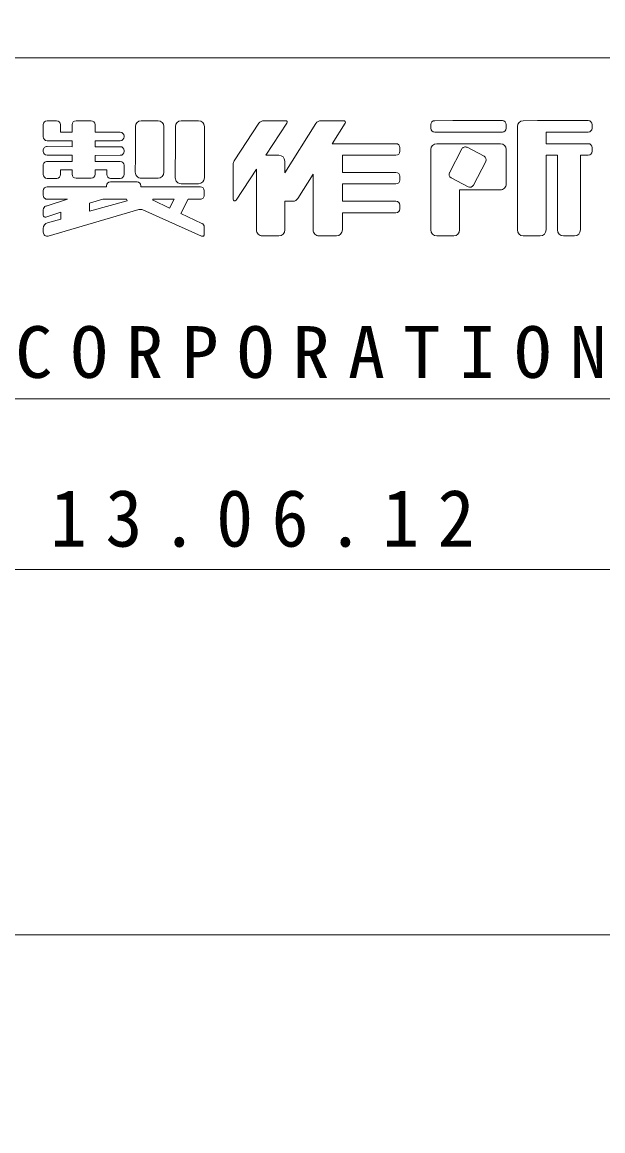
# Model space of a CAD drawing. Units: millimetres on the paper. Extents: x 0 to 420, y -594 to 297.
# Drawn here: x 342.45 to 366.31, y -305.05 to -259.54 of the extents above; entities that cross this region are included whole.
import ezdxf

# ---------------------------------------------------------------- set-up
doc = ezdxf.new("R2010")
doc.units = ezdxf.units.MM
for name, color, linetype, lineweight in [('0_2', 7, 'Continuous', 13), ('FMT', 7, 'Continuous', 13), ('FMT-TXT', 7, 'Continuous', 13)]:
    doc.layers.add(name, color=color, linetype=linetype, lineweight=lineweight)
doc.styles.add('ＭＳ ゴシック', font='')
doc.styles.get('ＭＳ ゴシック').set_extended_font_data('MS Gothic')

msp = doc.modelspace()

# ---------------------------------------------------------------- linework, layer by layer
at = {"layer": '0_2'}
for points in [[(0, 0), (420, 0), (420, -297), (0, -297)], [(0, -297), (420, -297), (420, -594), (0, -594)]]:
    msp.add_lwpolyline(points, close=True, dxfattribs=at)
at = {"layer": 'FMT'}
for p, q in [((28, -261), (403, -261)), ((307, -275), (392, -275))]:
    msp.add_line(p, q, dxfattribs=at)
msp.add_lwpolyline([(28, -282), (28, -25), (403, -25), (403, -282)], close=True, dxfattribs=at)
at = {"layer": 'FMT-TXT'}
for p, q in [((343.319, -264.243), (343.319, -263.743)), ((343.479, -263.583), (343.863, -263.583)), ((344.023, -263.742), (344.024, -264.056)), ((344.505, -264.056), (344.505, -263.743)), ((344.665, -263.583), (345.285, -263.583)), ((345.445, -263.742), (345.447, -264.056)), ((347.102, -265.091), (347.102, -263.823)), ((347.342, -263.583), (348.033, -263.583)), ((348.273, -263.823), (348.273, -265.701)), ((348.746, -264.405), (348.746, -263.823)), ((348.986, -263.583), (349.698, -263.583)), ((349.938, -263.823), (349.938, -265.928)), ((352.179, -263.689), (351.161, -265.231)), ((353.276, -263.582), (352.379, -263.582)), ((353.329, -263.681), (352.456, -265.002)), ((353.243, -265.723), (354.519, -263.694)), ((355.664, -263.582), (354.722, -263.582)), ((355.188, -264.526), (355.719, -263.68)), ((359.241, -263.89), (359.241, -263.742)), ((359.401, -263.582), (360.14, -263.581)), ((360.14, -263.581), (362.178, -263.581)), ((362.338, -263.741), (362.338, -263.89)), ((362.797, -268.067), (362.797, -263.822)), ((363.037, -263.582), (363.618, -263.581)), ((363.618, -263.581), (365.704, -263.581)), ((365.864, -263.741), (365.864, -263.891)), ((344.024, -264.056), (344.505, -264.056)), ((345.447, -264.056), (346.48, -264.056)), ((346.64, -264.216), (346.64, -264.243)), ((362.178, -264.05), (359.401, -264.05)), ((365.704, -264.051), (363.973, -264.053)), ((363.973, -264.053), (363.973, -264.526)), ((343.319, -264.842), (343.319, -264.805)), ((344.505, -264.403), (343.479, -264.403)), ((343.479, -264.645), (344.505, -264.649)), ((344.505, -264.649), (344.505, -264.403)), ((346.48, -264.403), (345.447, -264.403)), ((345.447, -264.403), (345.447, -264.649)), ((345.447, -264.649), (346.48, -264.649)), ((346.64, -264.809), (346.64, -264.844)), ((348.742, -265.927), (348.746, -264.405)), ((355.188, -264.526), (357.808, -264.526)), ((357.968, -264.686), (357.968, -264.838)), ((359.241, -268.067), (359.241, -264.769)), ((359.481, -264.529), (361.711, -264.528)), ((360.51, -264.742), (360.006, -265.716)), ((360.726, -264.673), (361.425, -265.036)), ((361.711, -264.528), (362.098, -264.528)), ((362.338, -264.768), (362.338, -266.182)), ((363.973, -264.526), (365.704, -264.526)), ((365.864, -264.686), (365.864, -264.838)), ((344.505, -265.002), (343.479, -265.002)), ((343.479, -265.254), (344.505, -265.254)), ((344.505, -265.254), (344.505, -265.002)), ((346.48, -265.004), (345.447, -265.006)), ((345.447, -265.006), (345.447, -265.254)), ((345.447, -265.254), (346.48, -265.254)), ((347.101, -265.701), (347.102, -265.091)), ((352.456, -265.002), (353.001, -265.002)), ((353.241, -265.241), (353.243, -265.723)), ((357.809, -264.998), (355.605, -265.001)), ((355.605, -265.001), (355.605, -265.705)), ((361.494, -265.251), (360.99, -266.225)), ((364.444, -264.998), (363.973, -264.998)), ((363.973, -264.998), (363.973, -268.067)), ((364.444, -264.998), (364.444, -268.067)), ((365.704, -264.998), (365.386, -264.998)), ((365.386, -264.998), (365.386, -268.067)), ((343.319, -265.789), (343.319, -265.414)), ((344.505, -265.599), (344.031, -265.599)), ((344.031, -265.599), (344.031, -265.789)), ((344.506, -265.782), (344.505, -265.599)), ((345.447, -265.599), (345.447, -265.781)), ((345.928, -265.599), (345.447, -265.599)), ((345.928, -265.79), (345.928, -265.599)), ((346.64, -265.414), (346.64, -265.789)), ((351.121, -265.363), (351.121, -266.81)), ((352.081, -265.571), (351.238, -266.846)), ((352.078, -268.066), (352.081, -265.571)), ((355.605, -265.705), (357.808, -265.705)), ((343.871, -265.949), (343.479, -265.949)), ((345.287, -265.941), (344.666, -265.941)), ((346.077, -266.095), (347.173, -266.095)), ((346.48, -265.949), (346.088, -265.949)), ((348.033, -265.941), (347.341, -265.941)), ((349.698, -266.168), (348.982, -266.168)), ((353.779, -266.775), (354.403, -265.779)), ((354.403, -268.067), (354.403, -265.779)), ((357.808, -266.178), (355.605, -266.179)), ((355.605, -266.179), (355.605, -266.888)), ((357.968, -265.865), (357.968, -266.018)), ((360.074, -265.931), (360.774, -266.294)), ((343.321, -266.458), (343.321, -266.649)), ((345.917, -266.298), (343.481, -266.298)), ((345.917, -266.298), (345.917, -266.255)), ((347.333, -266.251), (347.334, -266.298)), ((347.334, -266.298), (349.772, -266.298)), ((349.932, -266.458), (349.932, -266.648)), ((362.097, -266.422), (360.421, -266.419)), ((360.421, -266.419), (360.421, -268.067)), ((344.314, -266.805), (343.432, -267.084)), ((343.481, -266.809), (344.314, -266.805)), ((345.217, -266.973), (345.761, -266.805)), ((345.217, -267.297), (346.766, -266.871)), ((345.217, -266.973), (345.217, -267.297)), ((346.744, -266.805), (345.761, -266.805)), ((346.744, -266.805), (346.766, -266.871)), ((347.828, -266.851), (348.502, -267.168)), ((348.699, -266.805), (347.839, -266.805)), ((348.699, -266.805), (348.502, -267.168)), ((349.267, -266.805), (348.977, -267.391)), ((349.771, -266.808), (349.267, -266.805)), ((353.243, -266.888), (353.575, -266.888)), ((353.243, -266.888), (353.243, -268.067)), ((355.605, -266.888), (357.808, -266.888)), ((357.968, -267.048), (357.968, -267.2)), ((343.321, -267.236), (343.321, -267.46)), ((344.036, -267.34), (343.425, -267.536)), ((343.525, -268.316), (347.242, -267.233)), ((344.036, -267.34), (344.036, -267.622)), ((347.407, -267.244), (349.819, -268.322)), ((348.977, -267.391), (349.84, -267.797)), ((357.808, -267.36), (355.605, -267.362)), ((355.605, -267.362), (355.605, -268.067)), ((343.321, -268.001), (343.321, -268.163)), ((343.497, -267.77), (344.036, -267.622)), ((349.932, -267.942), (349.932, -268.249)), ((353.003, -268.307), (352.318, -268.307)), ((355.365, -268.307), (354.643, -268.307)), ((360.181, -268.307), (359.481, -268.307)), ((363.733, -268.307), (363.037, -268.307)), ((365.146, -268.307), (364.684, -268.307))]:
    msp.add_line(p, q, dxfattribs=at)
for centre, radius, start, end in [((343.479, -263.743), 0.16, 90, 180), ((343.863, -263.743), 0.16, 0.2336, 90), ((344.665, -263.743), 0.16, 90, 180), ((345.285, -263.743), 0.16, 0.3336, 90), ((347.342, -263.823), 0.24, 90, 180), ((348.033, -263.823), 0.24, 0, 90), ((348.986, -263.823), 0.24, 90, 180), ((349.698, -263.823), 0.24, 0, 90), ((352.379, -263.822), 0.24, 90, 146.5476), ((353.276, -263.646), 0.064, 326.5476, 90), ((354.722, -263.822), 0.24, 90, 147.8433), ((355.664, -263.646), 0.064, 327.9289, 90), ((359.401, -263.742), 0.16, 90.0529, 180), ((359.401, -263.89), 0.16, 180, 270), ((362.178, -263.741), 0.16, 0, 90), ((362.178, -263.89), 0.16, 270, 0), ((363.037, -263.822), 0.24, 90.0579, 180), ((365.704, -263.741), 0.16, 0, 90), ((365.704, -263.891), 0.16, 270.0932, 0), ((343.479, -264.243), 0.16, 180, 270), ((346.48, -264.216), 0.16, 0, 90), ((346.48, -264.243), 0.16, 270.0181, 0), ((343.479, -264.805), 0.16, 89.8126, 180), ((343.479, -264.842), 0.16, 180, 270), ((346.48, -264.809), 0.16, 0, 90), ((346.48, -264.844), 0.16, 270.0845, 0), ((357.808, -264.686), 0.16, 0, 90), ((357.808, -264.838), 0.16, 270.0971, 0), ((359.481, -264.769), 0.24, 90.0051, 180), ((360.652, -264.816), 0.16, 62.6201, 152.6201), ((362.098, -264.768), 0.24, 0, 90), ((365.704, -264.686), 0.16, 0, 90), ((365.704, -264.838), 0.16, 270.1157, 0), ((343.479, -265.414), 0.16, 89.9878, 180), ((346.48, -265.414), 0.16, 0, 90), ((351.361, -265.363), 0.24, 146.5476, 180), ((353.001, -265.242), 0.24, 0.2212, 90), ((361.352, -265.178), 0.16, 332.6201, 62.6201), ((347.341, -265.701), 0.24, 179.9549, 270), ((348.033, -265.701), 0.24, 270, 0), ((357.808, -265.865), 0.16, 0, 90), ((360.148, -265.789), 0.16, 152.6201, 242.6201), ((343.479, -265.789), 0.16, 180, 270), ((343.871, -265.789), 0.16, 270, 0), ((344.666, -265.781), 0.16, 180.2818, 270), ((345.287, -265.781), 0.16, 270, 0), ((346.077, -266.255), 0.16, 90, 180), ((346.088, -265.789), 0.16, 180.1926, 270), ((346.48, -265.789), 0.16, 270, 0), ((347.173, -266.255), 0.16, 1.1787, 90), ((348.982, -265.928), 0.24, 179.8812, 270), ((349.698, -265.928), 0.24, 270, 0), ((357.808, -266.018), 0.16, 270.0137, 0), ((362.098, -266.182), 0.24, 269.8983, 0), ((343.481, -266.458), 0.16, 90, 180), ((343.481, -266.649), 0.16, 180, 270.231), ((349.772, -266.648), 0.16, 269.6545, 0), ((349.772, -266.458), 0.16, 0, 90), ((360.847, -266.152), 0.16, 242.6201, 332.6201), ((343.481, -267.236), 0.16, 107.536, 180), ((347.839, -266.829), 0.024, 90, 244.8124), ((351.185, -266.81), 0.064, 180, 326.5476), ((353.575, -266.648), 0.24, 270, 327.9289), ((357.808, -267.048), 0.16, 0, 90), ((343.401, -267.46), 0.08, 180, 287.8237), ((347.309, -267.463), 0.24, 65.9275, 106.2508), ((357.808, -267.2), 0.16, 270.0526, 0), ((343.561, -268.001), 0.24, 105.3771, 180), ((349.772, -267.942), 0.16, 0, 64.8124), ((343.481, -268.163), 0.16, 180, 286.2508), ((349.852, -268.249), 0.08, 245.9275, 0), ((352.318, -268.067), 0.24, 179.9474, 270), ((353.003, -268.067), 0.24, 270, 0), ((354.643, -268.067), 0.24, 179.9892, 270), ((355.365, -268.067), 0.24, 270, 0), ((359.481, -268.067), 0.24, 180, 270), ((360.181, -268.067), 0.24, 270, 0), ((363.037, -268.067), 0.24, 180, 270), ((363.733, -268.067), 0.24, 270, 0), ((364.684, -268.067), 0.24, 180, 270), ((365.146, -268.067), 0.24, 270, 0)]:
    msp.add_arc(centre, radius, start, end, dxfattribs=at)

# ---------------------------------------------------------------- texts
at = {"layer": 'FMT-TXT', "attachment_point": 7, "style": 'ＭＳ ゴシック'}
for s, insert, char_height in [('\\T1.5;\\W1.05;NAKAMURA\\~MFG.\\~CORPORATION', (310.279, -274.175), 2.126), ('\\T1.5;\\W0.95;13.06.12', (343.601, -281.104), 2.346)]:
    msp.add_mtext(s, dxfattribs=dict(at, insert=insert, char_height=char_height))

doc.saveas('drawing.dxf')
